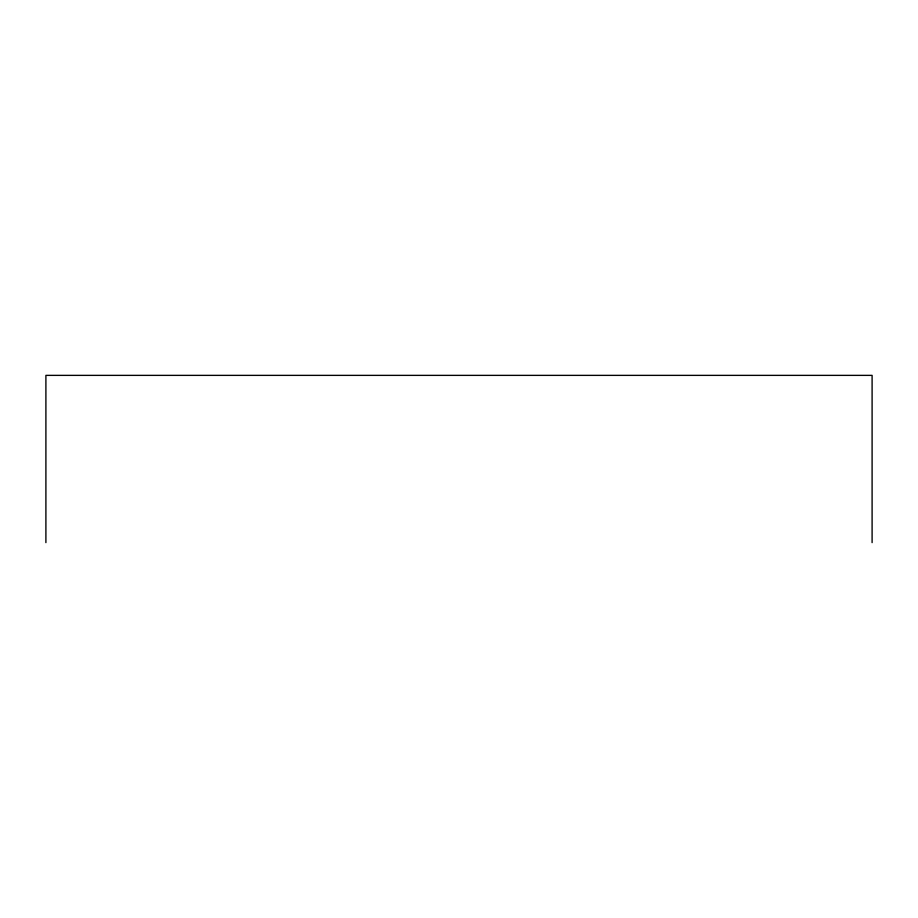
<?xml version="1.0" encoding="UTF-8"?>
<svg xmlns="http://www.w3.org/2000/svg" width="918" height="918" viewBox="0 0 918 918"><rect width="100%" height="100%" fill="white"/><g stroke="black" fill="none" stroke-linecap="round" stroke-linejoin="round"><path stroke-width="1.38" d="M872.1 542.63L872.1 375.37L45.9 375.37L45.9 542.63"/></g></svg>
